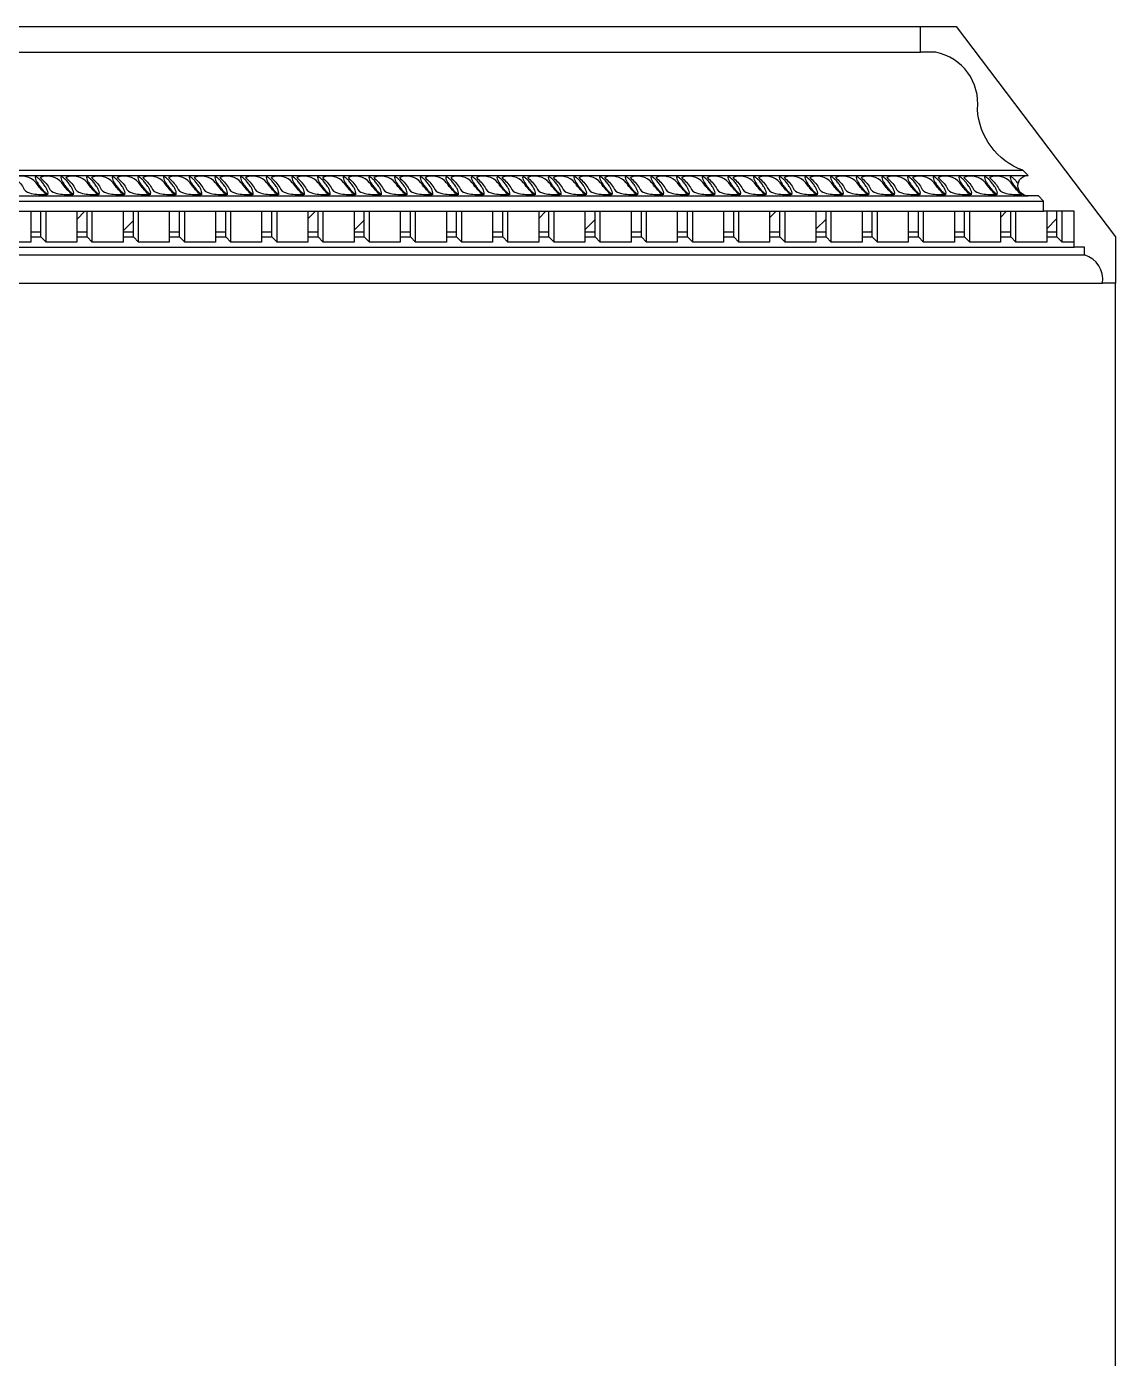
# Model space of a CAD drawing. Header units: metres. Extents: x 6109 to 10009, y 6120 to 9320.
# Drawn here: x 9585 to 10009, y 8801 to 9320 of the extents above; entities that cross this region are included whole.
import ezdxf

# ---------------------------------------------------------------- set-up
doc = ezdxf.new("R2010")
doc.units = ezdxf.units.M
doc.layers.add('3', color=3, linetype='Continuous')
doc.layers.add('4', color=4, linetype='Continuous')

msp = doc.modelspace()

# ---------------------------------------------------------------- hatches: boundary and pattern name
at = {"layer": '3'}
h = msp.add_hatch(dxfattribs=at)
h.set_pattern_fill('ANSI31', scale=5)
h.paths.add_polyline_path([(9590.27, 9248.21), (9586.27, 9248.21), (9586.27, 9240.21), (9590.27, 9240.21)])
h = msp.add_hatch(dxfattribs=at)
h.set_pattern_fill('ANSI31', scale=5)
h.paths.add_polyline_path([(9608.27, 9248.21), (9604.27, 9248.21), (9604.27, 9240.21), (9608.27, 9240.21)])
h = msp.add_hatch(dxfattribs=at)
h.set_pattern_fill('ANSI31', scale=5)
h.paths.add_polyline_path([(9626.27, 9248.21), (9622.27, 9248.21), (9622.27, 9240.21), (9626.27, 9240.21)])
h = msp.add_hatch(dxfattribs=at)
h.set_pattern_fill('ANSI31', scale=5)
h.paths.add_polyline_path([(9644.27, 9248.21), (9640.27, 9248.21), (9640.27, 9240.21), (9644.27, 9240.21)])
h = msp.add_hatch(dxfattribs=at)
h.set_pattern_fill('ANSI31', scale=5)
h.paths.add_polyline_path([(9662.27, 9248.21), (9658.27, 9248.21), (9658.27, 9240.21), (9662.27, 9240.21)])
h = msp.add_hatch(dxfattribs=at)
h.set_pattern_fill('ANSI31', scale=5)
h.paths.add_polyline_path([(9680.27, 9248.21), (9676.27, 9248.21), (9676.27, 9240.21), (9680.27, 9240.21)])
h = msp.add_hatch(dxfattribs=at)
h.set_pattern_fill('ANSI31', scale=5)
h.paths.add_polyline_path([(9698.27, 9248.21), (9694.27, 9248.21), (9694.27, 9240.21), (9698.27, 9240.21)])
h = msp.add_hatch(dxfattribs=at)
h.set_pattern_fill('ANSI31', scale=5)
h.paths.add_polyline_path([(9716.27, 9248.21), (9712.27, 9248.21), (9712.27, 9240.21), (9716.27, 9240.21)])
h = msp.add_hatch(dxfattribs=at)
h.set_pattern_fill('ANSI31', scale=5)
h.paths.add_polyline_path([(9734.27, 9248.21), (9730.27, 9248.21), (9730.27, 9240.21), (9734.27, 9240.21)])
h = msp.add_hatch(dxfattribs=at)
h.set_pattern_fill('ANSI31', scale=5)
h.paths.add_polyline_path([(9752.27, 9248.21), (9748.27, 9248.21), (9748.27, 9240.21), (9752.27, 9240.21)])
h = msp.add_hatch(dxfattribs=at)
h.set_pattern_fill('ANSI31', scale=5)
h.paths.add_polyline_path([(9770.27, 9248.21), (9766.27, 9248.21), (9766.27, 9240.21), (9770.27, 9240.21)])
h = msp.add_hatch(dxfattribs=at)
h.set_pattern_fill('ANSI31', scale=5)
h.paths.add_polyline_path([(9788.27, 9248.21), (9784.27, 9248.21), (9784.27, 9240.21), (9788.27, 9240.21)])
h = msp.add_hatch(dxfattribs=at)
h.set_pattern_fill('ANSI31', scale=5)
h.paths.add_polyline_path([(9806.27, 9248.21), (9802.27, 9248.21), (9802.27, 9240.21), (9806.27, 9240.21)])
h = msp.add_hatch(dxfattribs=at)
h.set_pattern_fill('ANSI31', scale=5)
h.paths.add_polyline_path([(9824.27, 9248.21), (9820.27, 9248.21), (9820.27, 9240.21), (9824.27, 9240.21)])
h = msp.add_hatch(dxfattribs=at)
h.set_pattern_fill('ANSI31', scale=5)
h.paths.add_polyline_path([(9842.27, 9248.21), (9838.27, 9248.21), (9838.27, 9240.21), (9842.27, 9240.21)])
h = msp.add_hatch(dxfattribs=at)
h.set_pattern_fill('ANSI31', scale=5)
h.paths.add_polyline_path([(9860.27, 9248.21), (9856.27, 9248.21), (9856.27, 9240.21), (9860.27, 9240.21)])
h = msp.add_hatch(dxfattribs=at)
h.set_pattern_fill('ANSI31', scale=5)
h.paths.add_polyline_path([(9878.27, 9248.21), (9874.27, 9248.21), (9874.27, 9240.21), (9878.27, 9240.21)])
h = msp.add_hatch(dxfattribs=at)
h.set_pattern_fill('ANSI31', scale=5)
h.paths.add_polyline_path([(9896.27, 9248.21), (9892.27, 9248.21), (9892.27, 9240.21), (9896.27, 9240.21)])
h = msp.add_hatch(dxfattribs=at)
h.set_pattern_fill('ANSI31', scale=5)
h.paths.add_polyline_path([(9914.27, 9248.21), (9910.27, 9248.21), (9910.27, 9240.21), (9914.27, 9240.21)])
h = msp.add_hatch(dxfattribs=at)
h.set_pattern_fill('ANSI31', scale=5)
h.paths.add_polyline_path([(9932.27, 9248.21), (9928.27, 9248.21), (9928.27, 9240.21), (9932.27, 9240.21)])
h = msp.add_hatch(dxfattribs=at)
h.set_pattern_fill('ANSI31', scale=5)
h.paths.add_polyline_path([(9950.27, 9248.21), (9946.27, 9248.21), (9946.27, 9240.21), (9950.27, 9240.21)])
h = msp.add_hatch(dxfattribs=at)
h.set_pattern_fill('ANSI31', scale=5)
h.paths.add_polyline_path([(9968.27, 9248.21), (9964.27, 9248.21), (9964.27, 9240.21), (9968.27, 9240.21)])
h = msp.add_hatch(dxfattribs=at)
h.set_pattern_fill('ANSI31', scale=5)
h.paths.add_polyline_path([(9986.27, 9248.21), (9982.27, 9248.21), (9982.27, 9240.21), (9986.27, 9240.21)])

# ---------------------------------------------------------------- linework, layer by layer
for p, q in [((6185.02, 9310.21), (9933.02, 9310.21)), ((6143.02, 9262.21), (9975.02, 9262.21)), ((6145.02, 9264.21), (9973.02, 9264.21)), ((6137.02, 9252.21), (9981.02, 9252.21)), ((6139.02, 9254.21), (9975.02, 9254.21)), ((6137.02, 9248.21), (9981.02, 9248.21)), ((9592.27, 9236.21), (9592.27, 9248.21)), ((9610.27, 9236.21), (9610.27, 9248.21)), ((9628.27, 9236.21), (9628.27, 9248.21)), ((9646.27, 9236.21), (9646.27, 9248.21)), ((9664.27, 9236.21), (9664.27, 9248.21)), ((9682.27, 9236.21), (9682.27, 9248.21)), ((9700.27, 9236.21), (9700.27, 9248.21)), ((9718.27, 9236.21), (9718.27, 9248.21)), ((9736.27, 9236.21), (9736.27, 9248.21)), ((9754.27, 9236.21), (9754.27, 9248.21)), ((9772.27, 9236.21), (9772.27, 9248.21)), ((9790.27, 9236.21), (9790.27, 9248.21)), ((9808.27, 9236.21), (9808.27, 9248.21)), ((9826.27, 9236.21), (9826.27, 9248.21)), ((9844.27, 9236.21), (9844.27, 9248.21)), ((9862.27, 9236.21), (9862.27, 9248.21)), ((9880.27, 9236.21), (9880.27, 9248.21)), ((9898.27, 9236.21), (9898.27, 9248.21)), ((9916.27, 9236.21), (9916.27, 9248.21)), ((9934.27, 9236.21), (9934.27, 9248.21)), ((9952.27, 9236.21), (9952.27, 9248.21)), ((9970.27, 9236.21), (9970.27, 9248.21)), ((9988.27, 9236.21), (9988.27, 9248.21)), ((9586.27, 9240.21), (9590.27, 9240.21)), ((9586.27, 9238.21), (9590.27, 9238.21)), ((9604.27, 9240.21), (9608.27, 9240.21)), ((9604.27, 9238.21), (9608.27, 9238.21)), ((9622.27, 9240.21), (9626.27, 9240.21)), ((9622.27, 9238.21), (9626.27, 9238.21)), ((9640.27, 9240.21), (9644.27, 9240.21)), ((9640.27, 9238.21), (9644.27, 9238.21)), ((9658.27, 9240.21), (9662.27, 9240.21)), ((9658.27, 9238.21), (9662.27, 9238.21)), ((9676.27, 9240.21), (9680.27, 9240.21)), ((9676.27, 9238.21), (9680.27, 9238.21)), ((9694.27, 9240.21), (9698.27, 9240.21)), ((9694.27, 9238.21), (9698.27, 9238.21)), ((9712.27, 9240.21), (9716.27, 9240.21)), ((9712.27, 9238.21), (9716.27, 9238.21)), ((9730.27, 9240.21), (9734.27, 9240.21)), ((9730.27, 9238.21), (9734.27, 9238.21)), ((9748.27, 9240.21), (9752.27, 9240.21)), ((9748.27, 9238.21), (9752.27, 9238.21)), ((9766.27, 9240.21), (9770.27, 9240.21)), ((9766.27, 9238.21), (9770.27, 9238.21)), ((9784.27, 9240.21), (9788.27, 9240.21)), ((9784.27, 9238.21), (9788.27, 9238.21)), ((9802.27, 9240.21), (9806.27, 9240.21)), ((9802.27, 9238.21), (9806.27, 9238.21)), ((9820.27, 9240.21), (9824.27, 9240.21)), ((9820.27, 9238.21), (9824.27, 9238.21)), ((9838.27, 9240.21), (9842.27, 9240.21)), ((9838.27, 9238.21), (9842.27, 9238.21)), ((9856.27, 9240.21), (9860.27, 9240.21)), ((9856.27, 9238.21), (9860.27, 9238.21)), ((9874.27, 9240.21), (9878.27, 9240.21)), ((9874.27, 9238.21), (9878.27, 9238.21)), ((9892.27, 9240.21), (9896.27, 9240.21)), ((9892.27, 9238.21), (9896.27, 9238.21)), ((9910.27, 9240.21), (9914.27, 9240.21)), ((9910.27, 9238.21), (9914.27, 9238.21)), ((9928.27, 9240.21), (9932.27, 9240.21)), ((9928.27, 9238.21), (9932.27, 9238.21)), ((9946.27, 9240.21), (9950.27, 9240.21)), ((9946.27, 9238.21), (9950.27, 9238.21)), ((9964.27, 9240.21), (9968.27, 9240.21)), ((9964.27, 9238.21), (9968.27, 9238.21)), ((9982.27, 9240.21), (9986.27, 9240.21)), ((9982.27, 9238.21), (9986.27, 9238.21)), ((6121.02, 9231.21), (9997.02, 9231.21)), ((6125.02, 9234.21), (9993.02, 9234.21))]:
    msp.add_line(p, q, dxfattribs=at)
for points in [[(9579.95, 9261.36, -0.08), (9583.37, 9257.45, 0.25), (9585.78, 9255.37, 0.08), (9591.45, 9254.76, 0.15), (9593.08, 9254.96, -0.34), (9591.32, 9255.77, -0.05), (9588.35, 9259.36, 0.31), (9579.99, 9261.44, 0.31)], [(9589.95, 9261.36, -0.08), (9593.37, 9257.45, 0.25), (9595.78, 9255.37, 0.08), (9601.45, 9254.76, 0.15), (9603.08, 9254.96, -0.34), (9601.32, 9255.77, -0.05), (9598.35, 9259.36, 0.31), (9589.99, 9261.44, 0.31)], [(9599.95, 9261.36, -0.08), (9603.37, 9257.45, 0.25), (9605.78, 9255.37, 0.08), (9611.45, 9254.76, 0.15), (9613.08, 9254.96, -0.34), (9611.32, 9255.77, -0.05), (9608.35, 9259.36, 0.31), (9599.99, 9261.44, 0.31)], [(9609.95, 9261.36, -0.08), (9613.37, 9257.45, 0.25), (9615.78, 9255.37, 0.08), (9621.45, 9254.76, 0.15), (9623.08, 9254.96, -0.34), (9621.32, 9255.77, -0.05), (9618.35, 9259.36, 0.31), (9609.99, 9261.44, 0.31)], [(9619.95, 9261.36, -0.08), (9623.37, 9257.45, 0.25), (9625.78, 9255.37, 0.08), (9631.45, 9254.76, 0.15), (9633.08, 9254.96, -0.34), (9631.32, 9255.77, -0.05), (9628.35, 9259.36, 0.31), (9619.99, 9261.44, 0.31)], [(9629.95, 9261.36, -0.08), (9633.37, 9257.45, 0.25), (9635.78, 9255.37, 0.08), (9641.45, 9254.76, 0.15), (9643.08, 9254.96, -0.34), (9641.32, 9255.77, -0.05), (9638.35, 9259.36, 0.31), (9629.99, 9261.44, 0.31)], [(9639.95, 9261.36, -0.08), (9643.37, 9257.45, 0.25), (9645.78, 9255.37, 0.08), (9651.45, 9254.76, 0.15), (9653.08, 9254.96, -0.34), (9651.32, 9255.77, -0.05), (9648.35, 9259.36, 0.31), (9639.99, 9261.44, 0.31)], [(9649.95, 9261.36, -0.08), (9653.37, 9257.45, 0.25), (9655.78, 9255.37, 0.08), (9661.45, 9254.76, 0.15), (9663.08, 9254.96, -0.34), (9661.32, 9255.77, -0.05), (9658.35, 9259.36, 0.31), (9649.99, 9261.44, 0.31)], [(9659.95, 9261.36, -0.08), (9663.37, 9257.45, 0.25), (9665.78, 9255.37, 0.08), (9671.45, 9254.76, 0.15), (9673.08, 9254.96, -0.34), (9671.32, 9255.77, -0.05), (9668.35, 9259.36, 0.31), (9659.99, 9261.44, 0.31)], [(9669.95, 9261.36, -0.08), (9673.37, 9257.45, 0.25), (9675.78, 9255.37, 0.08), (9681.45, 9254.76, 0.15), (9683.08, 9254.96, -0.34), (9681.32, 9255.77, -0.05), (9678.35, 9259.36, 0.31), (9669.99, 9261.44, 0.31)], [(9679.95, 9261.36, -0.08), (9683.37, 9257.45, 0.25), (9685.78, 9255.37, 0.08), (9691.45, 9254.76, 0.15), (9693.08, 9254.96, -0.34), (9691.32, 9255.77, -0.05), (9688.35, 9259.36, 0.31), (9679.99, 9261.44, 0.31)], [(9689.95, 9261.36, -0.08), (9693.37, 9257.45, 0.25), (9695.78, 9255.37, 0.08), (9701.45, 9254.76, 0.15), (9703.08, 9254.96, -0.34), (9701.32, 9255.77, -0.05), (9698.35, 9259.36, 0.31), (9689.99, 9261.44, 0.31)], [(9699.95, 9261.36, -0.08), (9703.37, 9257.45, 0.25), (9705.78, 9255.37, 0.08), (9711.45, 9254.76, 0.15), (9713.08, 9254.96, -0.34), (9711.32, 9255.77, -0.05), (9708.35, 9259.36, 0.31), (9699.99, 9261.44, 0.31)], [(9709.95, 9261.36, -0.08), (9713.37, 9257.45, 0.25), (9715.78, 9255.37, 0.08), (9721.45, 9254.76, 0.15), (9723.08, 9254.96, -0.34), (9721.32, 9255.77, -0.05), (9718.35, 9259.36, 0.31), (9709.99, 9261.44, 0.31)], [(9719.95, 9261.36, -0.08), (9723.37, 9257.45, 0.25), (9725.78, 9255.37, 0.08), (9731.45, 9254.76, 0.15), (9733.08, 9254.96, -0.34), (9731.32, 9255.77, -0.05), (9728.35, 9259.36, 0.31), (9719.99, 9261.44, 0.31)], [(9729.95, 9261.36, -0.08), (9733.37, 9257.45, 0.25), (9735.78, 9255.37, 0.08), (9741.45, 9254.76, 0.15), (9743.08, 9254.96, -0.34), (9741.32, 9255.77, -0.05), (9738.35, 9259.36, 0.31), (9729.99, 9261.44, 0.31)], [(9739.95, 9261.36, -0.08), (9743.37, 9257.45, 0.25), (9745.78, 9255.37, 0.08), (9751.45, 9254.76, 0.15), (9753.08, 9254.96, -0.34), (9751.32, 9255.77, -0.05), (9748.35, 9259.36, 0.31), (9739.99, 9261.44, 0.31)], [(9749.95, 9261.36, -0.08), (9753.37, 9257.45, 0.25), (9755.78, 9255.37, 0.08), (9761.45, 9254.76, 0.15), (9763.08, 9254.96, -0.34), (9761.32, 9255.77, -0.05), (9758.35, 9259.36, 0.31), (9749.99, 9261.44, 0.31)], [(9759.95, 9261.36, -0.08), (9763.37, 9257.45, 0.25), (9765.78, 9255.37, 0.08), (9771.45, 9254.76, 0.15), (9773.08, 9254.96, -0.34), (9771.32, 9255.77, -0.05), (9768.35, 9259.36, 0.31), (9759.99, 9261.44, 0.31)], [(9769.95, 9261.36, -0.08), (9773.37, 9257.45, 0.25), (9775.78, 9255.37, 0.08), (9781.45, 9254.76, 0.15), (9783.08, 9254.96, -0.34), (9781.32, 9255.77, -0.05), (9778.35, 9259.36, 0.31), (9769.99, 9261.44, 0.31)], [(9779.95, 9261.36, -0.08), (9783.37, 9257.45, 0.25), (9785.78, 9255.37, 0.08), (9791.45, 9254.76, 0.15), (9793.08, 9254.96, -0.34), (9791.32, 9255.77, -0.05), (9788.35, 9259.36, 0.31), (9779.99, 9261.44, 0.31)], [(9789.95, 9261.36, -0.08), (9793.37, 9257.45, 0.25), (9795.78, 9255.37, 0.08), (9801.45, 9254.76, 0.15), (9803.08, 9254.96, -0.34), (9801.32, 9255.77, -0.05), (9798.35, 9259.36, 0.31), (9789.99, 9261.44, 0.31)], [(9799.95, 9261.36, -0.08), (9803.37, 9257.45, 0.25), (9805.78, 9255.37, 0.08), (9811.45, 9254.76, 0.15), (9813.08, 9254.96, -0.34), (9811.32, 9255.77, -0.05), (9808.35, 9259.36, 0.31), (9799.99, 9261.44, 0.31)], [(9809.95, 9261.36, -0.08), (9813.37, 9257.45, 0.25), (9815.78, 9255.37, 0.08), (9821.45, 9254.76, 0.15), (9823.08, 9254.96, -0.34), (9821.32, 9255.77, -0.05), (9818.35, 9259.36, 0.31), (9809.99, 9261.44, 0.31)], [(9819.95, 9261.36, -0.08), (9823.37, 9257.45, 0.25), (9825.78, 9255.37, 0.08), (9831.45, 9254.76, 0.15), (9833.08, 9254.96, -0.34), (9831.32, 9255.77, -0.05), (9828.35, 9259.36, 0.31), (9819.99, 9261.44, 0.31)], [(9829.95, 9261.36, -0.08), (9833.37, 9257.45, 0.25), (9835.78, 9255.37, 0.08), (9841.45, 9254.76, 0.15), (9843.08, 9254.96, -0.34), (9841.32, 9255.77, -0.05), (9838.35, 9259.36, 0.31), (9829.99, 9261.44, 0.31)], [(9839.95, 9261.36, -0.08), (9843.37, 9257.45, 0.25), (9845.78, 9255.37, 0.08), (9851.45, 9254.76, 0.15), (9853.08, 9254.96, -0.34), (9851.32, 9255.77, -0.05), (9848.35, 9259.36, 0.31), (9839.99, 9261.44, 0.31)], [(9849.95, 9261.36, -0.08), (9853.37, 9257.45, 0.25), (9855.78, 9255.37, 0.08), (9861.45, 9254.76, 0.15), (9863.08, 9254.96, -0.34), (9861.32, 9255.77, -0.05), (9858.35, 9259.36, 0.31), (9849.99, 9261.44, 0.31)], [(9859.95, 9261.36, -0.08), (9863.37, 9257.45, 0.25), (9865.78, 9255.37, 0.08), (9871.45, 9254.76, 0.15), (9873.08, 9254.96, -0.34), (9871.32, 9255.77, -0.05), (9868.35, 9259.36, 0.31), (9859.99, 9261.44, 0.31)], [(9869.95, 9261.36, -0.08), (9873.37, 9257.45, 0.25), (9875.78, 9255.37, 0.08), (9881.45, 9254.76, 0.15), (9883.08, 9254.96, -0.34), (9881.32, 9255.77, -0.05), (9878.35, 9259.36, 0.31), (9869.99, 9261.44, 0.31)], [(9879.95, 9261.36, -0.08), (9883.37, 9257.45, 0.25), (9885.78, 9255.37, 0.08), (9891.45, 9254.76, 0.15), (9893.08, 9254.96, -0.34), (9891.32, 9255.77, -0.05), (9888.35, 9259.36, 0.31), (9879.99, 9261.44, 0.31)], [(9889.95, 9261.36, -0.08), (9893.37, 9257.45, 0.25), (9895.78, 9255.37, 0.08), (9901.45, 9254.76, 0.15), (9903.08, 9254.96, -0.34), (9901.32, 9255.77, -0.05), (9898.35, 9259.36, 0.31), (9889.99, 9261.44, 0.31)], [(9899.95, 9261.36, -0.08), (9903.37, 9257.45, 0.25), (9905.78, 9255.37, 0.08), (9911.45, 9254.76, 0.15), (9913.08, 9254.96, -0.34), (9911.32, 9255.77, -0.05), (9908.35, 9259.36, 0.31), (9899.99, 9261.44, 0.31)], [(9909.95, 9261.36, -0.08), (9913.37, 9257.45, 0.25), (9915.78, 9255.37, 0.08), (9921.45, 9254.76, 0.15), (9923.08, 9254.96, -0.34), (9921.32, 9255.77, -0.05), (9918.35, 9259.36, 0.31), (9909.99, 9261.44, 0.31)], [(9919.95, 9261.36, -0.08), (9923.37, 9257.45, 0.25), (9925.78, 9255.37, 0.08), (9931.45, 9254.76, 0.15), (9933.08, 9254.96, -0.34), (9931.32, 9255.77, -0.05), (9928.35, 9259.36, 0.31), (9919.99, 9261.44, 0.31)], [(9929.95, 9261.36, -0.08), (9933.37, 9257.45, 0.25), (9935.78, 9255.37, 0.08), (9941.45, 9254.76, 0.15), (9943.08, 9254.96, -0.34), (9941.32, 9255.77, -0.05), (9938.35, 9259.36, 0.31), (9929.99, 9261.44, 0.31)], [(9939.95, 9261.36, -0.08), (9943.37, 9257.45, 0.25), (9945.78, 9255.37, 0.08), (9951.45, 9254.76, 0.15), (9953.08, 9254.96, -0.34), (9951.32, 9255.77, -0.05), (9948.35, 9259.36, 0.31), (9939.99, 9261.44, 0.31)], [(9949.95, 9261.36, -0.08), (9953.37, 9257.45, 0.25), (9955.78, 9255.37, 0.08), (9961.45, 9254.76, 0.15), (9963.08, 9254.96, -0.34), (9961.32, 9255.77, -0.05), (9958.35, 9259.36, 0.31), (9949.99, 9261.44, 0.31)], [(9959.95, 9261.36, -0.08), (9963.37, 9257.45, 0.25), (9965.78, 9255.37, 0.08), (9971.45, 9254.76, 0.15), (9973.08, 9254.96, -0.34), (9971.32, 9255.77, -0.05), (9968.35, 9259.36, 0.31), (9959.99, 9261.44, 0.31)], [(9971.11, 9259.05, 0.02), (9970.14, 9260.22, 0.03), (9969.29, 9261.06, 0.07), (9968.38, 9261.67, 0.28), (9968.1, 9261.64, 0.28), (9968, 9261.38, 0.07), (9968.32, 9260.34, 0.03), (9968.89, 9259.28, 0.02), (9969.82, 9257.91, 0.02), (9970.87, 9256.63, 0.03), (9971.72, 9255.78, 0.03), (9972.06, 9255.52, 0.03)]]:
    msp.add_lwpolyline(points, format="xyb", dxfattribs=at)
for points in [[(9592.91, 9255.2, 0.28), (9593.02, 9255.46, 0.07), (9592.69, 9256.51, 0.03), (9592.13, 9257.57, 0.02), (9591.19, 9258.94, 0.02), (9590.14, 9260.22, 0.03), (9589.29, 9261.06, 0.07), (9588.38, 9261.67, 0.28), (9588.1, 9261.64, 0.28), (9588, 9261.38, 0.07), (9588.32, 9260.34, 0.03), (9588.89, 9259.28, 0.02), (9589.82, 9257.91, 0.02), (9590.87, 9256.63, 0.03), (9591.72, 9255.78, 0.07), (9592.64, 9255.18, 0.28)], [(9602.91, 9255.2, 0.28), (9603.02, 9255.46, 0.07), (9602.69, 9256.51, 0.03), (9602.13, 9257.57, 0.02), (9601.19, 9258.94, 0.02), (9600.14, 9260.22, 0.03), (9599.29, 9261.06, 0.07), (9598.38, 9261.67, 0.28), (9598.1, 9261.64, 0.28), (9598, 9261.38, 0.07), (9598.32, 9260.34, 0.03), (9598.89, 9259.28, 0.02), (9599.82, 9257.91, 0.02), (9600.87, 9256.63, 0.03), (9601.72, 9255.78, 0.07), (9602.64, 9255.18, 0.28)], [(9612.91, 9255.2, 0.28), (9613.02, 9255.46, 0.07), (9612.69, 9256.51, 0.03), (9612.13, 9257.57, 0.02), (9611.19, 9258.94, 0.02), (9610.14, 9260.22, 0.03), (9609.29, 9261.06, 0.07), (9608.38, 9261.67, 0.28), (9608.1, 9261.64, 0.28), (9608, 9261.38, 0.07), (9608.32, 9260.34, 0.03), (9608.89, 9259.28, 0.02), (9609.82, 9257.91, 0.02), (9610.87, 9256.63, 0.03), (9611.72, 9255.78, 0.07), (9612.64, 9255.18, 0.28)], [(9622.91, 9255.2, 0.28), (9623.02, 9255.46, 0.07), (9622.69, 9256.51, 0.03), (9622.13, 9257.57, 0.02), (9621.19, 9258.94, 0.02), (9620.14, 9260.22, 0.03), (9619.29, 9261.06, 0.07), (9618.38, 9261.67, 0.28), (9618.1, 9261.64, 0.28), (9618, 9261.38, 0.07), (9618.32, 9260.34, 0.03), (9618.89, 9259.28, 0.02), (9619.82, 9257.91, 0.02), (9620.87, 9256.63, 0.03), (9621.72, 9255.78, 0.07), (9622.64, 9255.18, 0.28)], [(9632.91, 9255.2, 0.28), (9633.02, 9255.46, 0.07), (9632.69, 9256.51, 0.03), (9632.13, 9257.57, 0.02), (9631.19, 9258.94, 0.02), (9630.14, 9260.22, 0.03), (9629.29, 9261.06, 0.07), (9628.38, 9261.67, 0.28), (9628.1, 9261.64, 0.28), (9628, 9261.38, 0.07), (9628.32, 9260.34, 0.03), (9628.89, 9259.28, 0.02), (9629.82, 9257.91, 0.02), (9630.87, 9256.63, 0.03), (9631.72, 9255.78, 0.07), (9632.64, 9255.18, 0.28)], [(9642.91, 9255.2, 0.28), (9643.02, 9255.46, 0.07), (9642.69, 9256.51, 0.03), (9642.13, 9257.57, 0.02), (9641.19, 9258.94, 0.02), (9640.14, 9260.22, 0.03), (9639.29, 9261.06, 0.07), (9638.38, 9261.67, 0.28), (9638.1, 9261.64, 0.28), (9638, 9261.38, 0.07), (9638.32, 9260.34, 0.03), (9638.89, 9259.28, 0.02), (9639.82, 9257.91, 0.02), (9640.87, 9256.63, 0.03), (9641.72, 9255.78, 0.07), (9642.64, 9255.18, 0.28)], [(9652.91, 9255.2, 0.28), (9653.02, 9255.46, 0.07), (9652.69, 9256.51, 0.03), (9652.13, 9257.57, 0.02), (9651.19, 9258.94, 0.02), (9650.14, 9260.22, 0.03), (9649.29, 9261.06, 0.07), (9648.38, 9261.67, 0.28), (9648.1, 9261.64, 0.28), (9648, 9261.38, 0.07), (9648.32, 9260.34, 0.03), (9648.89, 9259.28, 0.02), (9649.82, 9257.91, 0.02), (9650.87, 9256.63, 0.03), (9651.72, 9255.78, 0.07), (9652.64, 9255.18, 0.28)], [(9662.91, 9255.2, 0.28), (9663.02, 9255.46, 0.07), (9662.69, 9256.51, 0.03), (9662.13, 9257.57, 0.02), (9661.19, 9258.94, 0.02), (9660.14, 9260.22, 0.03), (9659.29, 9261.06, 0.07), (9658.38, 9261.67, 0.28), (9658.1, 9261.64, 0.28), (9658, 9261.38, 0.07), (9658.32, 9260.34, 0.03), (9658.89, 9259.28, 0.02), (9659.82, 9257.91, 0.02), (9660.87, 9256.63, 0.03), (9661.72, 9255.78, 0.07), (9662.64, 9255.18, 0.28)], [(9672.91, 9255.2, 0.28), (9673.02, 9255.46, 0.07), (9672.69, 9256.51, 0.03), (9672.13, 9257.57, 0.02), (9671.19, 9258.94, 0.02), (9670.14, 9260.22, 0.03), (9669.29, 9261.06, 0.07), (9668.38, 9261.67, 0.28), (9668.1, 9261.64, 0.28), (9668, 9261.38, 0.07), (9668.32, 9260.34, 0.03), (9668.89, 9259.28, 0.02), (9669.82, 9257.91, 0.02), (9670.87, 9256.63, 0.03), (9671.72, 9255.78, 0.07), (9672.64, 9255.18, 0.28)], [(9682.91, 9255.2, 0.28), (9683.02, 9255.46, 0.07), (9682.69, 9256.51, 0.03), (9682.13, 9257.57, 0.02), (9681.19, 9258.94, 0.02), (9680.14, 9260.22, 0.03), (9679.29, 9261.06, 0.07), (9678.38, 9261.67, 0.28), (9678.1, 9261.64, 0.28), (9678, 9261.38, 0.07), (9678.32, 9260.34, 0.03), (9678.89, 9259.28, 0.02), (9679.82, 9257.91, 0.02), (9680.87, 9256.63, 0.03), (9681.72, 9255.78, 0.07), (9682.64, 9255.18, 0.28)], [(9692.91, 9255.2, 0.28), (9693.02, 9255.46, 0.07), (9692.69, 9256.51, 0.03), (9692.13, 9257.57, 0.02), (9691.19, 9258.94, 0.02), (9690.14, 9260.22, 0.03), (9689.29, 9261.06, 0.07), (9688.38, 9261.67, 0.28), (9688.1, 9261.64, 0.28), (9688, 9261.38, 0.07), (9688.32, 9260.34, 0.03), (9688.89, 9259.28, 0.02), (9689.82, 9257.91, 0.02), (9690.87, 9256.63, 0.03), (9691.72, 9255.78, 0.07), (9692.64, 9255.18, 0.28)], [(9702.91, 9255.2, 0.28), (9703.02, 9255.46, 0.07), (9702.69, 9256.51, 0.03), (9702.13, 9257.57, 0.02), (9701.19, 9258.94, 0.02), (9700.14, 9260.22, 0.03), (9699.29, 9261.06, 0.07), (9698.38, 9261.67, 0.28), (9698.1, 9261.64, 0.28), (9698, 9261.38, 0.07), (9698.32, 9260.34, 0.03), (9698.89, 9259.28, 0.02), (9699.82, 9257.91, 0.02), (9700.87, 9256.63, 0.03), (9701.72, 9255.78, 0.07), (9702.64, 9255.18, 0.28)], [(9712.91, 9255.2, 0.28), (9713.02, 9255.46, 0.07), (9712.69, 9256.51, 0.03), (9712.13, 9257.57, 0.02), (9711.19, 9258.94, 0.02), (9710.14, 9260.22, 0.03), (9709.29, 9261.06, 0.07), (9708.38, 9261.67, 0.28), (9708.1, 9261.64, 0.28), (9708, 9261.38, 0.07), (9708.32, 9260.34, 0.03), (9708.89, 9259.28, 0.02), (9709.82, 9257.91, 0.02), (9710.87, 9256.63, 0.03), (9711.72, 9255.78, 0.07), (9712.64, 9255.18, 0.28)], [(9722.91, 9255.2, 0.28), (9723.02, 9255.46, 0.07), (9722.69, 9256.51, 0.03), (9722.13, 9257.57, 0.02), (9721.19, 9258.94, 0.02), (9720.14, 9260.22, 0.03), (9719.29, 9261.06, 0.07), (9718.38, 9261.67, 0.28), (9718.1, 9261.64, 0.28), (9718, 9261.38, 0.07), (9718.32, 9260.34, 0.03), (9718.89, 9259.28, 0.02), (9719.82, 9257.91, 0.02), (9720.87, 9256.63, 0.03), (9721.72, 9255.78, 0.07), (9722.64, 9255.18, 0.28)], [(9732.91, 9255.2, 0.28), (9733.02, 9255.46, 0.07), (9732.69, 9256.51, 0.03), (9732.13, 9257.57, 0.02), (9731.19, 9258.94, 0.02), (9730.14, 9260.22, 0.03), (9729.29, 9261.06, 0.07), (9728.38, 9261.67, 0.28), (9728.1, 9261.64, 0.28), (9728, 9261.38, 0.07), (9728.32, 9260.34, 0.03), (9728.89, 9259.28, 0.02), (9729.82, 9257.91, 0.02), (9730.87, 9256.63, 0.03), (9731.72, 9255.78, 0.07), (9732.64, 9255.18, 0.28)], [(9742.91, 9255.2, 0.28), (9743.02, 9255.46, 0.07), (9742.69, 9256.51, 0.03), (9742.13, 9257.57, 0.02), (9741.19, 9258.94, 0.02), (9740.14, 9260.22, 0.03), (9739.29, 9261.06, 0.07), (9738.38, 9261.67, 0.28), (9738.1, 9261.64, 0.28), (9738, 9261.38, 0.07), (9738.32, 9260.34, 0.03), (9738.89, 9259.28, 0.02), (9739.82, 9257.91, 0.02), (9740.87, 9256.63, 0.03), (9741.72, 9255.78, 0.07), (9742.64, 9255.18, 0.28)], [(9752.91, 9255.2, 0.28), (9753.02, 9255.46, 0.07), (9752.69, 9256.51, 0.03), (9752.13, 9257.57, 0.02), (9751.19, 9258.94, 0.02), (9750.14, 9260.22, 0.03), (9749.29, 9261.06, 0.07), (9748.38, 9261.67, 0.28), (9748.1, 9261.64, 0.28), (9748, 9261.38, 0.07), (9748.32, 9260.34, 0.03), (9748.89, 9259.28, 0.02), (9749.82, 9257.91, 0.02), (9750.87, 9256.63, 0.03), (9751.72, 9255.78, 0.07), (9752.64, 9255.18, 0.28)], [(9762.91, 9255.2, 0.28), (9763.02, 9255.46, 0.07), (9762.69, 9256.51, 0.03), (9762.13, 9257.57, 0.02), (9761.19, 9258.94, 0.02), (9760.14, 9260.22, 0.03), (9759.29, 9261.06, 0.07), (9758.38, 9261.67, 0.28), (9758.1, 9261.64, 0.28), (9758, 9261.38, 0.07), (9758.32, 9260.34, 0.03), (9758.89, 9259.28, 0.02), (9759.82, 9257.91, 0.02), (9760.87, 9256.63, 0.03), (9761.72, 9255.78, 0.07), (9762.64, 9255.18, 0.28)], [(9772.91, 9255.2, 0.28), (9773.02, 9255.46, 0.07), (9772.69, 9256.51, 0.03), (9772.13, 9257.57, 0.02), (9771.19, 9258.94, 0.02), (9770.14, 9260.22, 0.03), (9769.29, 9261.06, 0.07), (9768.38, 9261.67, 0.28), (9768.1, 9261.64, 0.28), (9768, 9261.38, 0.07), (9768.32, 9260.34, 0.03), (9768.89, 9259.28, 0.02), (9769.82, 9257.91, 0.02), (9770.87, 9256.63, 0.03), (9771.72, 9255.78, 0.07), (9772.64, 9255.18, 0.28)], [(9782.91, 9255.2, 0.28), (9783.02, 9255.46, 0.07), (9782.69, 9256.51, 0.03), (9782.13, 9257.57, 0.02), (9781.19, 9258.94, 0.02), (9780.14, 9260.22, 0.03), (9779.29, 9261.06, 0.07), (9778.38, 9261.67, 0.28), (9778.1, 9261.64, 0.28), (9778, 9261.38, 0.07), (9778.32, 9260.34, 0.03), (9778.89, 9259.28, 0.02), (9779.82, 9257.91, 0.02), (9780.87, 9256.63, 0.03), (9781.72, 9255.78, 0.07), (9782.64, 9255.18, 0.28)], [(9792.91, 9255.2, 0.28), (9793.02, 9255.46, 0.07), (9792.69, 9256.51, 0.03), (9792.13, 9257.57, 0.02), (9791.19, 9258.94, 0.02), (9790.14, 9260.22, 0.03), (9789.29, 9261.06, 0.07), (9788.38, 9261.67, 0.28), (9788.1, 9261.64, 0.28), (9788, 9261.38, 0.07), (9788.32, 9260.34, 0.03), (9788.89, 9259.28, 0.02), (9789.82, 9257.91, 0.02), (9790.87, 9256.63, 0.03), (9791.72, 9255.78, 0.07), (9792.64, 9255.18, 0.28)], [(9802.91, 9255.2, 0.28), (9803.02, 9255.46, 0.07), (9802.69, 9256.51, 0.03), (9802.13, 9257.57, 0.02), (9801.19, 9258.94, 0.02), (9800.14, 9260.22, 0.03), (9799.29, 9261.06, 0.07), (9798.38, 9261.67, 0.28), (9798.1, 9261.64, 0.28), (9798, 9261.38, 0.07), (9798.32, 9260.34, 0.03), (9798.89, 9259.28, 0.02), (9799.82, 9257.91, 0.02), (9800.87, 9256.63, 0.03), (9801.72, 9255.78, 0.07), (9802.64, 9255.18, 0.28)], [(9812.91, 9255.2, 0.28), (9813.02, 9255.46, 0.07), (9812.69, 9256.51, 0.03), (9812.13, 9257.57, 0.02), (9811.19, 9258.94, 0.02), (9810.14, 9260.22, 0.03), (9809.29, 9261.06, 0.07), (9808.38, 9261.67, 0.28), (9808.1, 9261.64, 0.28), (9808, 9261.38, 0.07), (9808.32, 9260.34, 0.03), (9808.89, 9259.28, 0.02), (9809.82, 9257.91, 0.02), (9810.87, 9256.63, 0.03), (9811.72, 9255.78, 0.07), (9812.64, 9255.18, 0.28)], [(9822.91, 9255.2, 0.28), (9823.02, 9255.46, 0.07), (9822.69, 9256.51, 0.03), (9822.13, 9257.57, 0.02), (9821.19, 9258.94, 0.02), (9820.14, 9260.22, 0.03), (9819.29, 9261.06, 0.07), (9818.38, 9261.67, 0.28), (9818.1, 9261.64, 0.28), (9818, 9261.38, 0.07), (9818.32, 9260.34, 0.03), (9818.89, 9259.28, 0.02), (9819.82, 9257.91, 0.02), (9820.87, 9256.63, 0.03), (9821.72, 9255.78, 0.07), (9822.64, 9255.18, 0.28)], [(9832.91, 9255.2, 0.28), (9833.02, 9255.46, 0.07), (9832.69, 9256.51, 0.03), (9832.13, 9257.57, 0.02), (9831.19, 9258.94, 0.02), (9830.14, 9260.22, 0.03), (9829.29, 9261.06, 0.07), (9828.38, 9261.67, 0.28), (9828.1, 9261.64, 0.28), (9828, 9261.38, 0.07), (9828.32, 9260.34, 0.03), (9828.89, 9259.28, 0.02), (9829.82, 9257.91, 0.02), (9830.87, 9256.63, 0.03), (9831.72, 9255.78, 0.07), (9832.64, 9255.18, 0.28)], [(9842.91, 9255.2, 0.28), (9843.02, 9255.46, 0.07), (9842.69, 9256.51, 0.03), (9842.13, 9257.57, 0.02), (9841.19, 9258.94, 0.02), (9840.14, 9260.22, 0.03), (9839.29, 9261.06, 0.07), (9838.38, 9261.67, 0.28), (9838.1, 9261.64, 0.28), (9838, 9261.38, 0.07), (9838.32, 9260.34, 0.03), (9838.89, 9259.28, 0.02), (9839.82, 9257.91, 0.02), (9840.87, 9256.63, 0.03), (9841.72, 9255.78, 0.07), (9842.64, 9255.18, 0.28)], [(9852.91, 9255.2, 0.28), (9853.02, 9255.46, 0.07), (9852.69, 9256.51, 0.03), (9852.13, 9257.57, 0.02), (9851.19, 9258.94, 0.02), (9850.14, 9260.22, 0.03), (9849.29, 9261.06, 0.07), (9848.38, 9261.67, 0.28), (9848.1, 9261.64, 0.28), (9848, 9261.38, 0.07), (9848.32, 9260.34, 0.03), (9848.89, 9259.28, 0.02), (9849.82, 9257.91, 0.02), (9850.87, 9256.63, 0.03), (9851.72, 9255.78, 0.07), (9852.64, 9255.18, 0.28)], [(9862.91, 9255.2, 0.28), (9863.02, 9255.46, 0.07), (9862.69, 9256.51, 0.03), (9862.13, 9257.57, 0.02), (9861.19, 9258.94, 0.02), (9860.14, 9260.22, 0.03), (9859.29, 9261.06, 0.07), (9858.38, 9261.67, 0.28), (9858.1, 9261.64, 0.28), (9858, 9261.38, 0.07), (9858.32, 9260.34, 0.03), (9858.89, 9259.28, 0.02), (9859.82, 9257.91, 0.02), (9860.87, 9256.63, 0.03), (9861.72, 9255.78, 0.07), (9862.64, 9255.18, 0.28)], [(9872.91, 9255.2, 0.28), (9873.02, 9255.46, 0.07), (9872.69, 9256.51, 0.03), (9872.13, 9257.57, 0.02), (9871.19, 9258.94, 0.02), (9870.14, 9260.22, 0.03), (9869.29, 9261.06, 0.07), (9868.38, 9261.67, 0.28), (9868.1, 9261.64, 0.28), (9868, 9261.38, 0.07), (9868.32, 9260.34, 0.03), (9868.89, 9259.28, 0.02), (9869.82, 9257.91, 0.02), (9870.87, 9256.63, 0.03), (9871.72, 9255.78, 0.07), (9872.64, 9255.18, 0.28)], [(9882.91, 9255.2, 0.28), (9883.02, 9255.46, 0.07), (9882.69, 9256.51, 0.03), (9882.13, 9257.57, 0.02), (9881.19, 9258.94, 0.02), (9880.14, 9260.22, 0.03), (9879.29, 9261.06, 0.07), (9878.38, 9261.67, 0.28), (9878.1, 9261.64, 0.28), (9878, 9261.38, 0.07), (9878.32, 9260.34, 0.03), (9878.89, 9259.28, 0.02), (9879.82, 9257.91, 0.02), (9880.87, 9256.63, 0.03), (9881.72, 9255.78, 0.07), (9882.64, 9255.18, 0.28)], [(9892.91, 9255.2, 0.28), (9893.02, 9255.46, 0.07), (9892.69, 9256.51, 0.03), (9892.13, 9257.57, 0.02), (9891.19, 9258.94, 0.02), (9890.14, 9260.22, 0.03), (9889.29, 9261.06, 0.07), (9888.38, 9261.67, 0.28), (9888.1, 9261.64, 0.28), (9888, 9261.38, 0.07), (9888.32, 9260.34, 0.03), (9888.89, 9259.28, 0.02), (9889.82, 9257.91, 0.02), (9890.87, 9256.63, 0.03), (9891.72, 9255.78, 0.07), (9892.64, 9255.18, 0.28)], [(9902.91, 9255.2, 0.28), (9903.02, 9255.46, 0.07), (9902.69, 9256.51, 0.03), (9902.13, 9257.57, 0.02), (9901.19, 9258.94, 0.02), (9900.14, 9260.22, 0.03), (9899.29, 9261.06, 0.07), (9898.38, 9261.67, 0.28), (9898.1, 9261.64, 0.28), (9898, 9261.38, 0.07), (9898.32, 9260.34, 0.03), (9898.89, 9259.28, 0.02), (9899.82, 9257.91, 0.02), (9900.87, 9256.63, 0.03), (9901.72, 9255.78, 0.07), (9902.64, 9255.18, 0.28)], [(9912.91, 9255.2, 0.28), (9913.02, 9255.46, 0.07), (9912.69, 9256.51, 0.03), (9912.13, 9257.57, 0.02), (9911.19, 9258.94, 0.02), (9910.14, 9260.22, 0.03), (9909.29, 9261.06, 0.07), (9908.38, 9261.67, 0.28), (9908.1, 9261.64, 0.28), (9908, 9261.38, 0.07), (9908.32, 9260.34, 0.03), (9908.89, 9259.28, 0.02), (9909.82, 9257.91, 0.02), (9910.87, 9256.63, 0.03), (9911.72, 9255.78, 0.07), (9912.64, 9255.18, 0.28)], [(9922.91, 9255.2, 0.28), (9923.02, 9255.46, 0.07), (9922.69, 9256.51, 0.03), (9922.13, 9257.57, 0.02), (9921.19, 9258.94, 0.02), (9920.14, 9260.22, 0.03), (9919.29, 9261.06, 0.07), (9918.38, 9261.67, 0.28), (9918.1, 9261.64, 0.28), (9918, 9261.38, 0.07), (9918.32, 9260.34, 0.03), (9918.89, 9259.28, 0.02), (9919.82, 9257.91, 0.02), (9920.87, 9256.63, 0.03), (9921.72, 9255.78, 0.07), (9922.64, 9255.18, 0.28)], [(9932.91, 9255.2, 0.28), (9933.02, 9255.46, 0.07), (9932.69, 9256.51, 0.03), (9932.13, 9257.57, 0.02), (9931.19, 9258.94, 0.02), (9930.14, 9260.22, 0.03), (9929.29, 9261.06, 0.07), (9928.38, 9261.67, 0.28), (9928.1, 9261.64, 0.28), (9928, 9261.38, 0.07), (9928.32, 9260.34, 0.03), (9928.89, 9259.28, 0.02), (9929.82, 9257.91, 0.02), (9930.87, 9256.63, 0.03), (9931.72, 9255.78, 0.07), (9932.64, 9255.18, 0.28)], [(9942.91, 9255.2, 0.28), (9943.02, 9255.46, 0.07), (9942.69, 9256.51, 0.03), (9942.13, 9257.57, 0.02), (9941.19, 9258.94, 0.02), (9940.14, 9260.22, 0.03), (9939.29, 9261.06, 0.07), (9938.38, 9261.67, 0.28), (9938.1, 9261.64, 0.28), (9938, 9261.38, 0.07), (9938.32, 9260.34, 0.03), (9938.89, 9259.28, 0.02), (9939.82, 9257.91, 0.02), (9940.87, 9256.63, 0.03), (9941.72, 9255.78, 0.07), (9942.64, 9255.18, 0.28)], [(9952.91, 9255.2, 0.28), (9953.02, 9255.46, 0.07), (9952.69, 9256.51, 0.03), (9952.13, 9257.57, 0.02), (9951.19, 9258.94, 0.02), (9950.14, 9260.22, 0.03), (9949.29, 9261.06, 0.07), (9948.38, 9261.67, 0.28), (9948.1, 9261.64, 0.28), (9948, 9261.38, 0.07), (9948.32, 9260.34, 0.03), (9948.89, 9259.28, 0.02), (9949.82, 9257.91, 0.02), (9950.87, 9256.63, 0.03), (9951.72, 9255.78, 0.07), (9952.64, 9255.18, 0.28)], [(9962.91, 9255.2, 0.28), (9963.02, 9255.46, 0.07), (9962.69, 9256.51, 0.03), (9962.13, 9257.57, 0.02), (9961.19, 9258.94, 0.02), (9960.14, 9260.22, 0.03), (9959.29, 9261.06, 0.07), (9958.38, 9261.67, 0.28), (9958.1, 9261.64, 0.28), (9958, 9261.38, 0.07), (9958.32, 9260.34, 0.03), (9958.89, 9259.28, 0.02), (9959.82, 9257.91, 0.02), (9960.87, 9256.63, 0.03), (9961.72, 9255.78, 0.07), (9962.64, 9255.18, 0.28)]]:
    msp.add_lwpolyline(points, format="xyb", close=True, dxfattribs=at)
for points in [[(9586.27, 9248.21), (9586.27, 9236.21), (9574.27, 9236.21), (9572.27, 9238.21), (9572.27, 9248.21)], [(9604.27, 9248.21), (9604.27, 9236.21), (9592.27, 9236.21), (9590.27, 9238.21), (9590.27, 9248.21)], [(9622.27, 9248.21), (9622.27, 9236.21), (9610.27, 9236.21), (9608.27, 9238.21), (9608.27, 9248.21)], [(9640.27, 9248.21), (9640.27, 9236.21), (9628.27, 9236.21), (9626.27, 9238.21), (9626.27, 9248.21)], [(9658.27, 9248.21), (9658.27, 9236.21), (9646.27, 9236.21), (9644.27, 9238.21), (9644.27, 9248.21)], [(9676.27, 9248.21), (9676.27, 9236.21), (9664.27, 9236.21), (9662.27, 9238.21), (9662.27, 9248.21)], [(9694.27, 9248.21), (9694.27, 9236.21), (9682.27, 9236.21), (9680.27, 9238.21), (9680.27, 9248.21)], [(9712.27, 9248.21), (9712.27, 9236.21), (9700.27, 9236.21), (9698.27, 9238.21), (9698.27, 9248.21)], [(9730.27, 9248.21), (9730.27, 9236.21), (9718.27, 9236.21), (9716.27, 9238.21), (9716.27, 9248.21)], [(9748.27, 9248.21), (9748.27, 9236.21), (9736.27, 9236.21), (9734.27, 9238.21), (9734.27, 9248.21)], [(9766.27, 9248.21), (9766.27, 9236.21), (9754.27, 9236.21), (9752.27, 9238.21), (9752.27, 9248.21)], [(9784.27, 9248.21), (9784.27, 9236.21), (9772.27, 9236.21), (9770.27, 9238.21), (9770.27, 9248.21)], [(9802.27, 9248.21), (9802.27, 9236.21), (9790.27, 9236.21), (9788.27, 9238.21), (9788.27, 9248.21)], [(9820.27, 9248.21), (9820.27, 9236.21), (9808.27, 9236.21), (9806.27, 9238.21), (9806.27, 9248.21)], [(9838.27, 9248.21), (9838.27, 9236.21), (9826.27, 9236.21), (9824.27, 9238.21), (9824.27, 9248.21)], [(9856.27, 9248.21), (9856.27, 9236.21), (9844.27, 9236.21), (9842.27, 9238.21), (9842.27, 9248.21)], [(9874.27, 9248.21), (9874.27, 9236.21), (9862.27, 9236.21), (9860.27, 9238.21), (9860.27, 9248.21)], [(9892.27, 9248.21), (9892.27, 9236.21), (9880.27, 9236.21), (9878.27, 9238.21), (9878.27, 9248.21)], [(9910.27, 9248.21), (9910.27, 9236.21), (9898.27, 9236.21), (9896.27, 9238.21), (9896.27, 9248.21)], [(9928.27, 9248.21), (9928.27, 9236.21), (9916.27, 9236.21), (9914.27, 9238.21), (9914.27, 9248.21)], [(9946.27, 9248.21), (9946.27, 9236.21), (9934.27, 9236.21), (9932.27, 9238.21), (9932.27, 9248.21)], [(9964.27, 9248.21), (9964.27, 9236.21), (9952.27, 9236.21), (9950.27, 9238.21), (9950.27, 9248.21)], [(9982.27, 9248.21), (9982.27, 9236.21), (9970.27, 9236.21), (9968.27, 9238.21), (9968.27, 9248.21)], [(9993.02, 9236.21), (9988.27, 9236.21), (9986.27, 9238.21), (9986.27, 9248.21)]]:
    msp.add_lwpolyline(points, dxfattribs=at)
at = {"layer": '4'}
for p, q in [((6185.02, 9320.21), (9933.02, 9320.21)), ((6114.02, 9220.21), (10004.02, 9220.21)), ((10009.02, 6120.21), (10009.02, 9220.21))]:
    msp.add_line(p, q, dxfattribs=at)
msp.add_lwpolyline([(9997.02, 9231.21), (9997.02, 9234.21), (9993.02, 9234.21), (9993.02, 9248.21), (9981.02, 9248.21), (9981.02, 9252.21), (9979.02, 9254.21), (9975.02, 9254.21, -1), (9975.02, 9262.21), (9973.02, 9264.21, -0.3), (9955.28, 9287.97, 0.39), (9939.02, 9310.21), (9933.02, 9310.21), (9933.02, 9320.21), (9947.02, 9320.21), (10009.02, 9238.21), (10009.02, 9220.21), (10004.02, 9220.21, 0.37)], format="xyb", close=True, dxfattribs=at)

doc.saveas('drawing.dxf')
